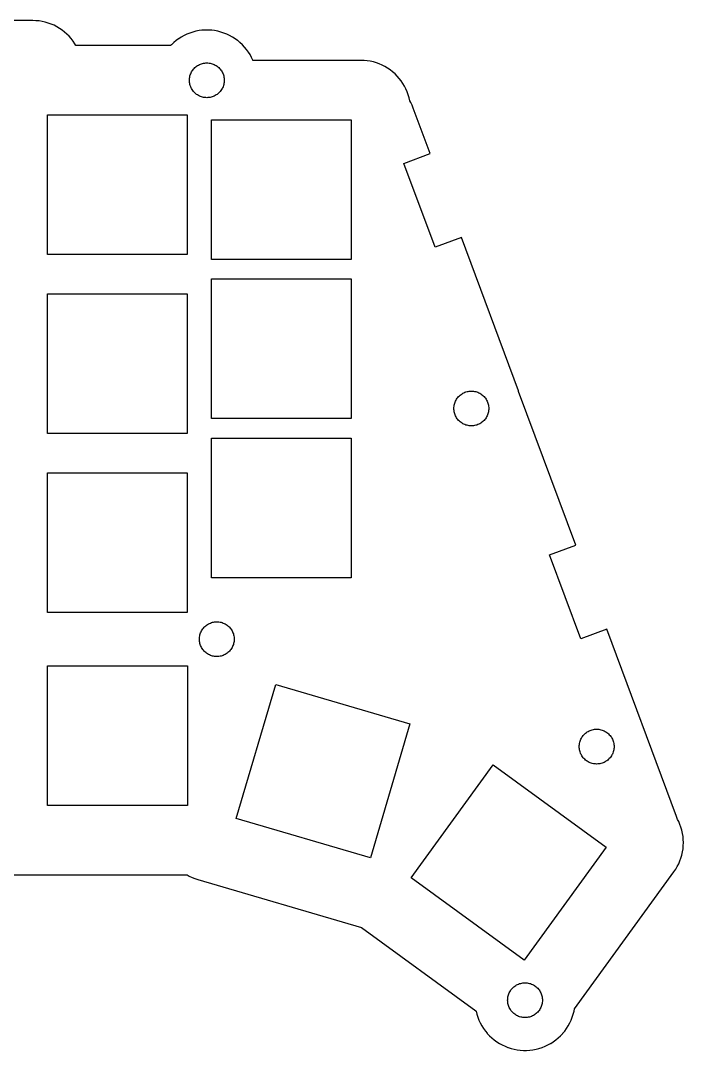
# Model space of a CAD drawing. Header units: metres. Extents: x -13 to 293, y -90 to 14.
# Drawn here: x 66.8 to 133.4, y -89.5 to 14 of the extents above; entities that cross this region are included whole.
import ezdxf

# ---------------------------------------------------------------- set-up
doc = ezdxf.new("R2010")
doc.units = ezdxf.units.M

msp = doc.modelspace()

# ---------------------------------------------------------------- linework, layer by layer
for p, q in [((68, 14), (48, 14)), ((68.3139, 13.9901), (68, 14)), ((68.6267, 13.9606), (68.3139, 13.9901)), ((68.9369, 13.9114), (68.6267, 13.9606)), ((69.2435, 13.8429), (68.9369, 13.9114)), ((69.5451, 13.7553), (69.2435, 13.8429)), ((69.8406, 13.6489), (69.5451, 13.7553)), ((70.1289, 13.5241), (69.8406, 13.6489)), ((70.4088, 13.3815), (70.1289, 13.5241)), ((70.6791, 13.2216), (70.4088, 13.3815)), ((70.9389, 13.0451), (70.6791, 13.2216)), ((71.1871, 12.8526), (70.9389, 13.0451)), ((71.4227, 12.6448), (71.1871, 12.8526)), ((71.6448, 12.4227), (71.4227, 12.6448)), ((83.2107, 12.5012), (82.9249, 12.3441)), ((83.2135, 12.5027), (83.2107, 12.5012)), ((83.4886, 12.6321), (83.2135, 12.5027)), ((83.4915, 12.6334), (83.4886, 12.6321)), ((83.7845, 12.7497), (83.4915, 12.6334)), ((83.7875, 12.7507), (83.7845, 12.7497)), ((84.1013, 12.8524), (83.7875, 12.7507)), ((84.1043, 12.8533), (84.1013, 12.8524)), ((84.39, 12.9265), (84.1043, 12.8533)), ((84.3931, 12.9272), (84.39, 12.9265)), ((84.7158, 12.9887), (84.3931, 12.9272)), ((84.7189, 12.9892), (84.7158, 12.9887)), ((85.0082, 13.026), (84.7189, 12.9892)), ((85.0114, 13.0263), (85.0082, 13.026)), ((85.3513, 13.0478), (85.0114, 13.0263)), ((85.3544, 13.0479), (85.3513, 13.0478)), ((85.6463, 13.0479), (85.3544, 13.0479)), ((85.6494, 13.0478), (85.6463, 13.0479)), ((85.9886, 13.0263), (85.6494, 13.0478)), ((85.9918, 13.026), (85.9886, 13.0263)), ((86.2811, 12.9892), (85.9918, 13.026)), ((86.2842, 12.9887), (86.2811, 12.9892)), ((86.6069, 12.9272), (86.2842, 12.9887)), ((86.61, 12.9265), (86.6069, 12.9272)), ((86.8956, 12.8533), (86.61, 12.9265)), ((86.8987, 12.8524), (86.8956, 12.8533)), ((87.2125, 12.7507), (86.8987, 12.8524)), ((87.2154, 12.7497), (87.2125, 12.7507)), ((87.5085, 12.6334), (87.2154, 12.7497)), ((87.5114, 12.6321), (87.5085, 12.6334)), ((87.7865, 12.5027), (87.5114, 12.6321)), ((87.7893, 12.5012), (87.7865, 12.5027)), ((88.0751, 12.3441), (87.7893, 12.5012)), ((71.8526, 12.1871), (71.6448, 12.4227)), ((72.0451, 11.9389), (71.8526, 12.1871)), ((72.2216, 11.6791), (72.0451, 11.9389)), ((72.3276, 11.5), (72.2216, 11.6791)), ((81.8627, 11.5), (72.3276, 11.5)), ((81.928, 11.5698), (81.8627, 11.5)), ((81.9302, 11.572), (81.928, 11.5698)), ((82.1681, 11.7948), (81.9302, 11.572)), ((82.1705, 11.7969), (82.1681, 11.7948)), ((82.3984, 11.9853), (82.1705, 11.7969)), ((82.4009, 11.9872), (82.3984, 11.9853)), ((82.6637, 12.1782), (82.4009, 11.9872)), ((82.6663, 12.18), (82.6637, 12.1782)), ((82.9222, 12.3425), (82.6663, 12.18)), ((82.9249, 12.3441), (82.9222, 12.3425)), ((88.0778, 12.3425), (88.0751, 12.3441)), ((88.3337, 12.18), (88.0778, 12.3425)), ((88.3363, 12.1782), (88.3337, 12.18)), ((88.5991, 11.9872), (88.3363, 12.1782)), ((88.6016, 11.9853), (88.5991, 11.9872)), ((88.8295, 11.7969), (88.6016, 11.9853)), ((88.8319, 11.7948), (88.8295, 11.7969)), ((89.0698, 11.572), (88.8319, 11.7948)), ((89.072, 11.5698), (89.0698, 11.572)), ((89.2948, 11.3319), (89.072, 11.5698)), ((89.2969, 11.3295), (89.2948, 11.3319)), ((89.4853, 11.1016), (89.2969, 11.3295)), ((89.4872, 11.0991), (89.4853, 11.1016)), ((89.6782, 10.8363), (89.4872, 11.0991)), ((89.68, 10.8337), (89.6782, 10.8363)), ((89.8425, 10.5778), (89.68, 10.8337)), ((89.8441, 10.5751), (89.8425, 10.5778)), ((90.0012, 10.2893), (89.8441, 10.5751)), ((84.302, 9.27568), (84.3845, 9.34839)), ((84.3845, 9.34839), (84.4714, 9.41577)), ((84.4714, 9.41577), (84.5623, 9.47757)), ((84.5623, 9.47757), (84.6569, 9.53352)), ((84.6569, 9.53352), (84.7549, 9.58344)), ((84.7549, 9.58344), (84.8558, 9.62711)), ((84.8558, 9.62711), (84.9592, 9.66434)), ((84.9592, 9.66434), (85.0648, 9.69501)), ((85.0648, 9.69501), (85.1721, 9.71899)), ((85.1721, 9.71899), (85.2807, 9.73619)), ((85.2807, 9.73619), (85.3901, 9.74654)), ((85.3901, 9.74654), (85.5, 9.75)), ((85.5, 9.75), (85.6099, 9.74654)), ((85.6099, 9.74654), (85.7193, 9.73619)), ((85.7193, 9.73619), (85.8279, 9.71899)), ((85.8279, 9.71899), (85.9352, 9.69501)), ((85.9352, 9.69501), (86.0408, 9.66434)), ((86.0408, 9.66434), (86.1442, 9.62711)), ((86.1442, 9.62711), (86.2451, 9.58344)), ((86.2451, 9.58344), (86.3431, 9.53352)), ((86.3431, 9.53352), (86.4377, 9.47757)), ((86.4377, 9.47757), (86.5286, 9.41577)), ((86.5286, 9.41577), (86.6155, 9.34839)), ((86.6155, 9.34839), (86.698, 9.27568)), ((90.0027, 10.2865), (90.0012, 10.2893)), ((90.1321, 10.0114), (90.0027, 10.2865)), ((90.1334, 10.0085), (90.1321, 10.0114)), ((90.1367, 10), (90.1334, 10.0085)), ((101, 10), (90.1367, 10)), ((101.314, 9.99013), (101, 10)), ((101.627, 9.96057), (101.314, 9.99013)), ((101.937, 9.91144), (101.627, 9.96057)), ((102.243, 9.84291), (101.937, 9.91144)), ((102.545, 9.75528), (102.243, 9.84291)), ((102.841, 9.64888), (102.545, 9.75528)), ((103.129, 9.52414), (102.841, 9.64888)), ((103.409, 9.38153), (103.129, 9.52414)), ((103.679, 9.22163), (103.409, 9.38153)), ((83.7638, 8.21933), (83.781, 8.32791)), ((83.781, 8.32791), (83.805, 8.4352)), ((83.805, 8.4352), (83.8356, 8.54077)), ((83.8356, 8.54077), (83.8729, 8.64421)), ((83.8729, 8.64421), (83.9165, 8.7451)), ((83.9165, 8.7451), (83.9665, 8.84306)), ((83.9665, 8.84306), (84.0224, 8.93768)), ((84.0224, 8.93768), (84.0842, 9.02861)), ((84.0842, 9.02861), (84.1516, 9.11548)), ((84.1516, 9.11548), (84.2243, 9.19795)), ((84.2243, 9.19795), (84.302, 9.27568)), ((86.698, 9.27568), (86.7757, 9.19795)), ((86.7757, 9.19795), (86.8484, 9.11548)), ((86.8484, 9.11548), (86.9158, 9.02861)), ((86.9158, 9.02861), (86.9776, 8.93768)), ((86.9776, 8.93768), (87.0335, 8.84306)), ((87.0335, 8.84306), (87.0834, 8.7451)), ((87.0834, 8.7451), (87.1271, 8.64421)), ((87.1271, 8.64421), (87.1643, 8.54077)), ((87.1643, 8.54077), (87.195, 8.4352)), ((87.195, 8.4352), (87.219, 8.32791)), ((87.219, 8.32791), (87.2362, 8.21933)), ((103.939, 9.04509), (103.679, 9.22163)), ((104.187, 8.85257), (103.939, 9.04509)), ((104.423, 8.64484), (104.187, 8.85257)), ((104.645, 8.42273), (104.423, 8.64484)), ((104.853, 8.18712), (104.645, 8.42273)), ((83.75, 8), (83.7534, 8.10988)), ((83.7534, 7.89011), (83.75, 8)), ((83.7534, 8.10988), (83.7638, 8.21933)), ((83.7638, 7.78065), (83.7534, 7.89011)), ((83.781, 7.67207), (83.7638, 7.78065)), ((83.805, 7.56479), (83.781, 7.67207)), ((83.8356, 7.45921), (83.805, 7.56479)), ((83.8729, 7.35577), (83.8356, 7.45921)), ((83.9165, 7.25488), (83.8729, 7.35577)), ((83.9665, 7.15692), (83.9165, 7.25488)), ((87.0834, 7.25488), (87.0335, 7.15692)), ((87.1271, 7.35577), (87.0834, 7.25488)), ((87.1643, 7.45921), (87.1271, 7.35577)), ((87.195, 7.56479), (87.1643, 7.45921)), ((87.219, 7.67207), (87.195, 7.56479)), ((87.2362, 7.78065), (87.219, 7.67207)), ((87.2362, 8.21933), (87.2465, 8.10988)), ((87.2465, 7.89011), (87.2362, 7.78065)), ((87.2465, 8.10988), (87.25, 8)), ((87.25, 8), (87.2465, 7.89011)), ((105.045, 7.93892), (104.853, 8.18712)), ((105.222, 7.67914), (105.045, 7.93892)), ((105.382, 7.40877), (105.222, 7.67914)), ((105.524, 7.12889), (105.382, 7.40877)), ((84.0224, 7.0623), (83.9665, 7.15692)), ((84.0842, 6.97137), (84.0224, 7.0623)), ((84.1516, 6.88451), (84.0842, 6.97137)), ((84.2243, 6.80203), (84.1516, 6.88451)), ((84.302, 6.7243), (84.2243, 6.80203)), ((84.3845, 6.6516), (84.302, 6.7243)), ((84.4714, 6.58421), (84.3845, 6.6516)), ((84.5623, 6.52242), (84.4714, 6.58421)), ((84.6569, 6.46646), (84.5623, 6.52242)), ((84.7549, 6.41655), (84.6569, 6.46646)), ((84.8558, 6.37288), (84.7549, 6.41655)), ((84.9592, 6.33565), (84.8558, 6.37288)), ((85.0648, 6.30498), (84.9592, 6.33565)), ((85.1721, 6.28099), (85.0648, 6.30498)), ((85.2807, 6.26379), (85.1721, 6.28099)), ((85.3901, 6.25345), (85.2807, 6.26379)), ((85.5, 6.25), (85.3901, 6.25345)), ((85.6099, 6.25345), (85.5, 6.25)), ((85.7193, 6.26379), (85.6099, 6.25345)), ((85.8279, 6.28099), (85.7193, 6.26379)), ((85.9352, 6.30498), (85.8279, 6.28099)), ((86.0408, 6.33565), (85.9352, 6.30498)), ((86.1442, 6.37288), (86.0408, 6.33565)), ((86.2451, 6.41655), (86.1442, 6.37288)), ((86.3431, 6.46646), (86.2451, 6.41655)), ((86.4377, 6.52242), (86.3431, 6.46646)), ((86.5286, 6.58421), (86.4377, 6.52242)), ((86.6155, 6.6516), (86.5286, 6.58421)), ((86.698, 6.7243), (86.6155, 6.6516)), ((86.7757, 6.80203), (86.698, 6.7243)), ((86.8484, 6.88451), (86.7757, 6.80203)), ((86.9158, 6.97137), (86.8484, 6.88451)), ((86.9776, 7.0623), (86.9158, 6.97137)), ((87.0335, 7.15692), (86.9776, 7.0623)), ((105.649, 6.84062), (105.524, 7.12889)), ((105.755, 6.54509), (105.649, 6.84062)), ((105.843, 6.24345), (105.755, 6.54509)), ((105.911, 5.9369), (105.843, 6.24345)), ((105.912, 5.93213), (105.911, 5.9369)), ((105.999, 5.77849), (105.912, 5.93213)), ((106.135, 5.49568), (105.999, 5.77849)), ((106.254, 5.20486), (106.135, 5.49568)), ((107.958, 0.62253), (106.254, 5.20486)), ((69.475, -9.52499), (69.475, 4.52499)), ((69.475, 4.52499), (83.525, 4.52499)), ((83.525, 4.52499), (83.525, -9.52499)), ((85.975, -10.025), (85.975, 4.02499)), ((85.975, 4.02499), (100.025, 4.02499)), ((100.025, 4.02499), (100.025, -10.025)), ((105.326, -0.35657), (107.958, 0.62253)), ((108.463, -8.79211), (105.326, -0.35657)), ((111.095, -7.81302), (108.463, -8.79211)), ((116.83, -23.2326), (111.095, -7.81302)), ((83.525, -9.52499), (69.475, -9.52499)), ((100.025, -10.025), (85.975, -10.025)), ((85.975, -26.025), (85.975, -11.975)), ((85.975, -11.975), (100.025, -11.975)), ((100.025, -11.975), (100.025, -26.025)), ((69.475, -27.525), (69.475, -13.475)), ((69.475, -13.475), (83.525, -13.475)), ((83.525, -13.475), (83.525, -27.525)), ((110.752, -23.8845), (110.824, -23.802)), ((110.824, -23.802), (110.902, -23.7243)), ((110.902, -23.7243), (110.984, -23.6516)), ((110.984, -23.6516), (111.071, -23.5842)), ((111.071, -23.5842), (111.162, -23.5224)), ((111.162, -23.5224), (111.257, -23.4665)), ((111.257, -23.4665), (111.355, -23.4165)), ((111.355, -23.4165), (111.456, -23.3729)), ((111.456, -23.3729), (111.559, -23.3356)), ((111.559, -23.3356), (111.665, -23.305)), ((111.665, -23.305), (111.772, -23.281)), ((111.772, -23.281), (111.881, -23.2638)), ((111.881, -23.2638), (111.99, -23.2534)), ((111.99, -23.2534), (112.1, -23.25)), ((112.1, -23.25), (112.21, -23.2534)), ((112.21, -23.2534), (112.319, -23.2638)), ((112.319, -23.2638), (112.428, -23.281)), ((112.428, -23.281), (112.535, -23.305)), ((112.535, -23.305), (112.641, -23.3356)), ((112.641, -23.3356), (112.744, -23.3729)), ((112.744, -23.3729), (112.845, -23.4165)), ((112.845, -23.4165), (112.943, -23.4665)), ((112.943, -23.4665), (113.038, -23.5224)), ((113.038, -23.5224), (113.129, -23.5842)), ((113.129, -23.5842), (113.215, -23.6516)), ((113.215, -23.6516), (113.298, -23.7243)), ((113.298, -23.7243), (113.376, -23.802)), ((113.376, -23.802), (113.448, -23.8845)), ((116.829, -23.2329), (116.83, -23.2326)), ((116.835, -23.2474), (116.829, -23.2329)), ((116.843, -23.2682), (116.835, -23.2472)), ((116.835, -23.2472), (116.835, -23.2474)), ((116.85, -23.2845), (116.843, -23.2682)), ((116.851, -23.2875), (116.85, -23.2845)), ((116.853, -23.2953), (116.851, -23.2875)), ((122.598, -38.7433), (116.853, -23.2953)), ((110.353, -24.8901), (110.364, -24.7807)), ((110.364, -24.7807), (110.381, -24.6721)), ((110.381, -24.6721), (110.405, -24.5648)), ((110.405, -24.5648), (110.436, -24.4592)), ((110.436, -24.4592), (110.473, -24.3558)), ((110.473, -24.3558), (110.517, -24.2549)), ((110.517, -24.2549), (110.566, -24.1569)), ((110.566, -24.1569), (110.622, -24.0623)), ((110.622, -24.0623), (110.684, -23.9714)), ((110.684, -23.9714), (110.752, -23.8845)), ((113.448, -23.8845), (113.516, -23.9714)), ((113.516, -23.9714), (113.578, -24.0623)), ((113.578, -24.0623), (113.634, -24.1569)), ((113.634, -24.1569), (113.683, -24.2549)), ((113.683, -24.2549), (113.727, -24.3558)), ((113.727, -24.3558), (113.764, -24.4592)), ((113.764, -24.4592), (113.795, -24.5648)), ((113.795, -24.5648), (113.819, -24.6721)), ((113.819, -24.6721), (113.836, -24.7807)), ((113.836, -24.7807), (113.847, -24.8901)), ((110.35, -25), (110.353, -24.8901)), ((110.353, -25.1099), (110.35, -25)), ((110.364, -25.2193), (110.353, -25.1099)), ((110.381, -25.3279), (110.364, -25.2193)), ((110.405, -25.4352), (110.381, -25.3279)), ((110.436, -25.5408), (110.405, -25.4352)), ((110.473, -25.6442), (110.436, -25.5408)), ((110.517, -25.7451), (110.473, -25.6442)), ((110.566, -25.8431), (110.517, -25.7451)), ((110.622, -25.9377), (110.566, -25.8431)), ((113.634, -25.8431), (113.578, -25.9377)), ((113.683, -25.7451), (113.634, -25.8431)), ((113.727, -25.6442), (113.683, -25.7451)), ((113.764, -25.5408), (113.727, -25.6442)), ((113.795, -25.4352), (113.764, -25.5408)), ((113.819, -25.3279), (113.795, -25.4352)), ((113.836, -25.2193), (113.819, -25.3279)), ((113.847, -25.1099), (113.836, -25.2193)), ((113.847, -24.8901), (113.85, -25)), ((113.85, -25), (113.847, -25.1099)), ((100.025, -26.025), (85.975, -26.025)), ((110.684, -26.0286), (110.622, -25.9377)), ((110.752, -26.1155), (110.684, -26.0286)), ((110.824, -26.198), (110.752, -26.1155)), ((110.902, -26.2757), (110.824, -26.198)), ((110.984, -26.3484), (110.902, -26.2757)), ((111.071, -26.4158), (110.984, -26.3484)), ((111.162, -26.4776), (111.071, -26.4158)), ((111.257, -26.5335), (111.162, -26.4776)), ((111.355, -26.5834), (111.257, -26.5335)), ((111.456, -26.6271), (111.355, -26.5834)), ((111.559, -26.6643), (111.456, -26.6271)), ((111.665, -26.695), (111.559, -26.6643)), ((111.772, -26.719), (111.665, -26.695)), ((111.881, -26.7362), (111.772, -26.719)), ((111.99, -26.7465), (111.881, -26.7362)), ((112.1, -26.75), (111.99, -26.7465)), ((112.21, -26.7465), (112.1, -26.75)), ((112.319, -26.7362), (112.21, -26.7465)), ((112.428, -26.719), (112.319, -26.7362)), ((112.535, -26.695), (112.428, -26.719)), ((112.641, -26.6643), (112.535, -26.695)), ((112.744, -26.6271), (112.641, -26.6643)), ((112.845, -26.5834), (112.744, -26.6271)), ((112.943, -26.5335), (112.845, -26.5834)), ((113.038, -26.4776), (112.943, -26.5335)), ((113.129, -26.4158), (113.038, -26.4776)), ((113.215, -26.3484), (113.129, -26.4158)), ((113.298, -26.2757), (113.215, -26.3484)), ((113.376, -26.198), (113.298, -26.2757)), ((113.448, -26.1155), (113.376, -26.198)), ((113.516, -26.0286), (113.448, -26.1155)), ((113.578, -25.9377), (113.516, -26.0286)), ((83.525, -27.525), (69.475, -27.525)), ((85.975, -42.025), (85.975, -27.975)), ((85.975, -27.975), (100.025, -27.975)), ((100.025, -27.975), (100.025, -42.025)), ((69.475, -45.525), (69.475, -31.475)), ((69.475, -31.475), (83.525, -31.475)), ((83.525, -31.475), (83.525, -45.525)), ((119.966, -39.7224), (122.598, -38.7433)), ((123.103, -48.158), (119.966, -39.7224)), ((100.025, -42.025), (85.975, -42.025)), ((83.525, -45.525), (69.475, -45.525)), ((85.7549, -46.6165), (85.8558, -46.5729)), ((85.8558, -46.5729), (85.9592, -46.5356)), ((85.9592, -46.5356), (86.0648, -46.505)), ((86.0648, -46.505), (86.1721, -46.481)), ((86.1721, -46.481), (86.2807, -46.4638)), ((86.2807, -46.4638), (86.3901, -46.4534)), ((86.3901, -46.4534), (86.5, -46.45)), ((86.5, -46.45), (86.6099, -46.4534)), ((86.6099, -46.4534), (86.7193, -46.4638)), ((86.7193, -46.4638), (86.8279, -46.481)), ((86.8279, -46.481), (86.9352, -46.505)), ((86.9352, -46.505), (87.0408, -46.5356)), ((87.0408, -46.5356), (87.1442, -46.5729)), ((87.1442, -46.5729), (87.2451, -46.6165)), ((84.8356, -47.6592), (84.8729, -47.5558)), ((84.8729, -47.5558), (84.9165, -47.4549)), ((84.9165, -47.4549), (84.9665, -47.3569)), ((84.9665, -47.3569), (85.0224, -47.2623)), ((85.0224, -47.2623), (85.0842, -47.1714)), ((85.0842, -47.1714), (85.1516, -47.0845)), ((85.1516, -47.0845), (85.2243, -47.002)), ((85.2243, -47.002), (85.302, -46.9243)), ((85.302, -46.9243), (85.3845, -46.8516)), ((85.3845, -46.8516), (85.4714, -46.7842)), ((85.4714, -46.7842), (85.5623, -46.7224)), ((85.5623, -46.7224), (85.6569, -46.6665)), ((85.6569, -46.6665), (85.7549, -46.6165)), ((87.2451, -46.6165), (87.3431, -46.6665)), ((87.3431, -46.6665), (87.4377, -46.7224)), ((87.4377, -46.7224), (87.5286, -46.7842)), ((87.5286, -46.7842), (87.6155, -46.8516)), ((87.6155, -46.8516), (87.698, -46.9243)), ((87.698, -46.9243), (87.7757, -47.002)), ((87.7757, -47.002), (87.8484, -47.0845)), ((87.8484, -47.0845), (87.9158, -47.1714)), ((87.9158, -47.1714), (87.9776, -47.2623)), ((87.9776, -47.2623), (88.0335, -47.3569)), ((88.0335, -47.3569), (88.0834, -47.4549)), ((88.0834, -47.4549), (88.1271, -47.5558)), ((88.1271, -47.5558), (88.1643, -47.6592)), ((125.736, -47.1789), (123.103, -48.158)), ((132.746, -66.0285), (125.736, -47.1789)), ((84.75, -48.2), (84.7534, -48.0901)), ((84.7534, -48.3099), (84.75, -48.2)), ((84.7534, -48.0901), (84.7638, -47.9807)), ((84.7638, -48.4193), (84.7534, -48.3099)), ((84.7638, -47.9807), (84.781, -47.8721)), ((84.781, -48.5279), (84.7638, -48.4193)), ((84.781, -47.8721), (84.805, -47.7648)), ((84.805, -48.6352), (84.781, -48.5279)), ((84.805, -47.7648), (84.8356, -47.6592)), ((84.8356, -48.7408), (84.805, -48.6352)), ((88.1643, -47.6592), (88.195, -47.7648)), ((88.195, -48.6352), (88.1643, -48.7408)), ((88.195, -47.7648), (88.219, -47.8721)), ((88.219, -48.5279), (88.195, -48.6352)), ((88.219, -47.8721), (88.2362, -47.9807)), ((88.2362, -48.4193), (88.219, -48.5279)), ((88.2362, -47.9807), (88.2465, -48.0901)), ((88.2465, -48.3099), (88.2362, -48.4193)), ((88.2465, -48.0901), (88.25, -48.2)), ((88.25, -48.2), (88.2465, -48.3099)), ((84.8729, -48.8442), (84.8356, -48.7408)), ((84.9165, -48.9451), (84.8729, -48.8442)), ((84.9665, -49.0431), (84.9165, -48.9451)), ((85.0224, -49.1377), (84.9665, -49.0431)), ((85.0842, -49.2286), (85.0224, -49.1377)), ((85.1516, -49.3155), (85.0842, -49.2286)), ((85.2243, -49.3979), (85.1516, -49.3155)), ((85.302, -49.4757), (85.2243, -49.3979)), ((85.3845, -49.5484), (85.302, -49.4757)), ((85.4714, -49.6158), (85.3845, -49.5484)), ((85.5623, -49.6776), (85.4714, -49.6158)), ((85.6569, -49.7335), (85.5623, -49.6776)), ((87.4377, -49.6776), (87.3431, -49.7335)), ((87.5286, -49.6158), (87.4377, -49.6776)), ((87.6155, -49.5484), (87.5286, -49.6158)), ((87.698, -49.4757), (87.6155, -49.5484)), ((87.7757, -49.3979), (87.698, -49.4757)), ((87.8484, -49.3155), (87.7757, -49.3979)), ((87.9158, -49.2286), (87.8484, -49.3155)), ((87.9776, -49.1377), (87.9158, -49.2286)), ((88.0335, -49.0431), (87.9776, -49.1377)), ((88.0834, -48.9451), (88.0335, -49.0431)), ((88.1271, -48.8442), (88.0834, -48.9451)), ((88.1643, -48.7408), (88.1271, -48.8442)), ((85.7549, -49.7834), (85.6569, -49.7335)), ((85.8558, -49.8271), (85.7549, -49.7834)), ((85.9592, -49.8643), (85.8558, -49.8271)), ((86.0648, -49.895), (85.9592, -49.8643)), ((86.1721, -49.919), (86.0648, -49.895)), ((86.2807, -49.9362), (86.1721, -49.919)), ((86.3901, -49.9465), (86.2807, -49.9362)), ((86.5, -49.95), (86.3901, -49.9465)), ((86.6099, -49.9465), (86.5, -49.95)), ((86.7193, -49.9362), (86.6099, -49.9465)), ((86.8279, -49.919), (86.7193, -49.9362)), ((86.9352, -49.895), (86.8279, -49.919)), ((87.0408, -49.8643), (86.9352, -49.895)), ((87.1442, -49.8271), (87.0408, -49.8643)), ((87.2451, -49.7834), (87.1442, -49.8271)), ((87.3431, -49.7335), (87.2451, -49.7834)), ((69.4878, -64.9247), (69.4878, -50.8748)), ((69.4878, -50.8748), (83.5378, -50.8748)), ((83.5378, -50.8748), (83.5378, -64.9247)), ((88.464, -66.2319), (92.4218, -52.7508)), ((92.4218, -52.7508), (105.903, -56.7086)), ((105.903, -56.7086), (101.945, -70.1897)), ((123.222, -58.0623), (123.284, -57.9714)), ((123.284, -57.9714), (123.352, -57.8845)), ((123.352, -57.8845), (123.424, -57.802)), ((123.424, -57.802), (123.502, -57.7243)), ((123.502, -57.7243), (123.585, -57.6516)), ((123.585, -57.6516), (123.671, -57.5842)), ((123.671, -57.5842), (123.762, -57.5224)), ((123.762, -57.5224), (123.857, -57.4665)), ((123.857, -57.4665), (123.955, -57.4165)), ((123.955, -57.4165), (124.056, -57.3729)), ((124.056, -57.3729), (124.159, -57.3356)), ((124.159, -57.3356), (124.265, -57.305)), ((124.265, -57.305), (124.372, -57.281)), ((124.372, -57.281), (124.481, -57.2638)), ((124.481, -57.2638), (124.59, -57.2534)), ((124.59, -57.2534), (124.7, -57.25)), ((124.7, -57.25), (124.81, -57.2534)), ((124.81, -57.2534), (124.919, -57.2638)), ((124.919, -57.2638), (125.028, -57.281)), ((125.028, -57.281), (125.135, -57.305)), ((125.135, -57.305), (125.241, -57.3356)), ((125.241, -57.3356), (125.344, -57.3729)), ((125.344, -57.3729), (125.445, -57.4165)), ((125.445, -57.4165), (125.543, -57.4665)), ((125.543, -57.4665), (125.638, -57.5224)), ((125.638, -57.5224), (125.729, -57.5842)), ((125.729, -57.5842), (125.815, -57.6516)), ((125.815, -57.6516), (125.898, -57.7243)), ((125.898, -57.7243), (125.976, -57.802)), ((125.976, -57.802), (126.048, -57.8845)), ((126.048, -57.8845), (126.116, -57.9714)), ((126.116, -57.9714), (126.178, -58.0623)), ((122.95, -59), (122.953, -58.8901)), ((122.953, -59.1099), (122.95, -59)), ((122.953, -58.8901), (122.964, -58.7807)), ((122.964, -58.7807), (122.981, -58.6721)), ((122.981, -58.6721), (123.005, -58.5648)), ((123.005, -58.5648), (123.036, -58.4592)), ((123.036, -58.4592), (123.073, -58.3558)), ((123.073, -58.3558), (123.117, -58.2549)), ((123.117, -58.2549), (123.166, -58.1569)), ((123.166, -58.1569), (123.222, -58.0623)), ((126.178, -58.0623), (126.234, -58.1569)), ((126.234, -58.1569), (126.283, -58.2549)), ((126.283, -58.2549), (126.327, -58.3558)), ((126.327, -58.3558), (126.364, -58.4592)), ((126.364, -58.4592), (126.395, -58.5648)), ((126.395, -58.5648), (126.419, -58.6721)), ((126.419, -58.6721), (126.436, -58.7807)), ((126.436, -58.7807), (126.447, -58.8901)), ((126.447, -58.8901), (126.45, -59)), ((126.45, -59), (126.447, -59.1099)), ((122.964, -59.2193), (122.953, -59.1099)), ((122.981, -59.3279), (122.964, -59.2193)), ((123.005, -59.4352), (122.981, -59.3279)), ((123.036, -59.5408), (123.005, -59.4352)), ((123.073, -59.6442), (123.036, -59.5408)), ((123.117, -59.7451), (123.073, -59.6442)), ((123.166, -59.8431), (123.117, -59.7451)), ((123.222, -59.9377), (123.166, -59.8431)), ((123.284, -60.0286), (123.222, -59.9377)), ((123.352, -60.1155), (123.284, -60.0286)), ((126.116, -60.0286), (126.048, -60.1155)), ((126.178, -59.9377), (126.116, -60.0286)), ((126.234, -59.8431), (126.178, -59.9377)), ((126.283, -59.7451), (126.234, -59.8431)), ((126.327, -59.6442), (126.283, -59.7451)), ((126.364, -59.5408), (126.327, -59.6442)), ((126.395, -59.4352), (126.364, -59.5408)), ((126.419, -59.3279), (126.395, -59.4352)), ((126.436, -59.2193), (126.419, -59.3279)), ((126.447, -59.1099), (126.436, -59.2193)), ((106.042, -72.2041), (114.301, -60.8374)), ((114.301, -60.8374), (125.667, -69.0958)), ((123.424, -60.198), (123.352, -60.1155)), ((123.502, -60.2757), (123.424, -60.198)), ((123.585, -60.3484), (123.502, -60.2757)), ((123.671, -60.4158), (123.585, -60.3484)), ((123.762, -60.4776), (123.671, -60.4158)), ((123.857, -60.5335), (123.762, -60.4776)), ((123.955, -60.5834), (123.857, -60.5335)), ((124.056, -60.6271), (123.955, -60.5834)), ((124.159, -60.6643), (124.056, -60.6271)), ((124.265, -60.695), (124.159, -60.6643)), ((124.372, -60.719), (124.265, -60.695)), ((124.481, -60.7362), (124.372, -60.719)), ((124.59, -60.7465), (124.481, -60.7362)), ((124.7, -60.75), (124.59, -60.7465)), ((124.81, -60.7465), (124.7, -60.75)), ((124.919, -60.7362), (124.81, -60.7465)), ((125.028, -60.719), (124.919, -60.7362)), ((125.135, -60.695), (125.028, -60.719)), ((125.241, -60.6643), (125.135, -60.695)), ((125.344, -60.6271), (125.241, -60.6643)), ((125.445, -60.5834), (125.344, -60.6271)), ((125.543, -60.5335), (125.445, -60.5834)), ((125.638, -60.4776), (125.543, -60.5335)), ((125.729, -60.4158), (125.638, -60.4776)), ((125.815, -60.3484), (125.729, -60.4158)), ((125.898, -60.2757), (125.815, -60.3484)), ((125.976, -60.198), (125.898, -60.2757)), ((126.048, -60.1155), (125.976, -60.198)), ((83.5378, -64.9247), (69.4878, -64.9247)), ((101.945, -70.1897), (88.464, -66.2319)), ((132.845, -66.3226), (132.746, -66.0285)), ((132.95, -66.53), (132.845, -66.3226)), ((133.075, -66.8183), (132.95, -66.53)), ((133.181, -67.1138), (133.075, -66.8183)), ((133.269, -67.4154), (133.181, -67.1138)), ((133.338, -67.722), (133.269, -67.4154)), ((133.387, -68.0322), (133.338, -67.722)), ((133.416, -68.3449), (133.387, -68.0322)), ((125.667, -69.0958), (117.409, -80.4625)), ((133.338, -69.5958), (133.387, -69.2855)), ((133.387, -69.2855), (133.416, -68.9728)), ((133.426, -68.6589), (133.416, -68.3449)), ((133.416, -68.9728), (133.426, -68.6589)), ((133.075, -70.4995), (133.181, -70.204)), ((133.181, -70.204), (133.269, -69.9023)), ((133.269, -69.9023), (133.338, -69.5958)), ((132.471, -71.5978), (132.648, -71.338)), ((132.648, -71.338), (132.808, -71.0676)), ((132.808, -71.0676), (132.95, -70.7878)), ((132.95, -70.7878), (133.075, -70.4995)), ((49.5128, -71.8997), (83.5144, -71.8997)), ((83.5144, -71.8997), (83.7301, -72.0191)), ((83.7301, -72.0191), (84.0139, -72.1537)), ((84.0139, -72.1537), (84.3057, -72.2701)), ((84.3057, -72.2701), (84.6041, -72.368)), ((84.6041, -72.368), (101.045, -77.1948)), ((117.409, -80.4625), (106.042, -72.2041)), ((122.475, -85.3565), (132.471, -71.5978)), ((101.045, -77.1948), (112.565, -85.5645)), ((116.856, -82.8729), (116.959, -82.8356)), ((116.959, -82.8356), (117.065, -82.805)), ((117.065, -82.805), (117.172, -82.781)), ((117.172, -82.781), (117.281, -82.7638)), ((117.281, -82.7638), (117.39, -82.7534)), ((117.39, -82.7534), (117.5, -82.75)), ((117.5, -82.75), (117.61, -82.7534)), ((117.61, -82.7534), (117.719, -82.7638)), ((117.719, -82.7638), (117.828, -82.781)), ((117.828, -82.781), (117.935, -82.805)), ((117.935, -82.805), (118.041, -82.8356)), ((118.041, -82.8356), (118.144, -82.8729)), ((115.836, -83.9592), (115.873, -83.8558)), ((115.873, -83.8558), (115.917, -83.7549)), ((115.917, -83.7549), (115.966, -83.6569)), ((115.966, -83.6569), (116.022, -83.5623)), ((116.022, -83.5623), (116.084, -83.4714)), ((116.084, -83.4714), (116.152, -83.3845)), ((116.152, -83.3845), (116.224, -83.302)), ((116.224, -83.302), (116.302, -83.2243)), ((116.302, -83.2243), (116.385, -83.1516)), ((116.385, -83.1516), (116.471, -83.0842)), ((116.471, -83.0842), (116.562, -83.0224)), ((116.562, -83.0224), (116.657, -82.9665)), ((116.657, -82.9665), (116.755, -82.9165)), ((116.755, -82.9165), (116.856, -82.8729)), ((118.144, -82.8729), (118.245, -82.9165)), ((118.245, -82.9165), (118.343, -82.9665)), ((118.343, -82.9665), (118.438, -83.0224)), ((118.438, -83.0224), (118.529, -83.0842)), ((118.529, -83.0842), (118.615, -83.1516)), ((118.615, -83.1516), (118.698, -83.2243)), ((118.698, -83.2243), (118.776, -83.302)), ((118.776, -83.302), (118.848, -83.3845)), ((118.848, -83.3845), (118.916, -83.4714)), ((118.916, -83.4714), (118.978, -83.5623)), ((118.978, -83.5623), (119.034, -83.6569)), ((119.034, -83.6569), (119.083, -83.7549)), ((119.083, -83.7549), (119.127, -83.8558)), ((119.127, -83.8558), (119.164, -83.9592)), ((115.75, -84.5), (115.753, -84.3901)), ((115.753, -84.6099), (115.75, -84.5)), ((115.753, -84.3901), (115.764, -84.2807)), ((115.764, -84.7193), (115.753, -84.6099)), ((115.764, -84.2807), (115.781, -84.1721)), ((115.781, -84.8279), (115.764, -84.7193)), ((115.781, -84.1721), (115.805, -84.0648)), ((115.805, -84.9352), (115.781, -84.8279)), ((115.805, -84.0648), (115.836, -83.9592)), ((119.164, -83.9592), (119.195, -84.0648)), ((119.195, -84.0648), (119.219, -84.1721)), ((119.219, -84.8279), (119.195, -84.9352)), ((119.219, -84.1721), (119.236, -84.2807)), ((119.236, -84.7193), (119.219, -84.8279)), ((119.236, -84.2807), (119.247, -84.3901)), ((119.247, -84.6099), (119.236, -84.7193)), ((119.247, -84.3901), (119.25, -84.5)), ((119.25, -84.5), (119.247, -84.6099)), ((112.565, -85.5645), (112.573, -85.6069)), ((112.573, -85.6069), (112.574, -85.61)), ((112.574, -85.61), (112.647, -85.8956)), ((112.647, -85.8956), (112.648, -85.8987)), ((112.648, -85.8987), (112.749, -86.2125)), ((115.836, -85.0408), (115.805, -84.9352)), ((115.873, -85.1442), (115.836, -85.0408)), ((115.917, -85.2451), (115.873, -85.1442)), ((115.966, -85.3431), (115.917, -85.2451)), ((116.022, -85.4377), (115.966, -85.3431)), ((116.084, -85.5286), (116.022, -85.4377)), ((116.152, -85.6155), (116.084, -85.5286)), ((116.224, -85.698), (116.152, -85.6155)), ((116.302, -85.7757), (116.224, -85.698)), ((116.385, -85.8484), (116.302, -85.7757)), ((116.471, -85.9158), (116.385, -85.8484)), ((116.562, -85.9776), (116.471, -85.9158)), ((118.529, -85.9158), (118.438, -85.9776)), ((118.615, -85.8484), (118.529, -85.9158)), ((118.698, -85.7757), (118.615, -85.8484)), ((118.776, -85.698), (118.698, -85.7757)), ((118.848, -85.6155), (118.776, -85.698)), ((118.916, -85.5286), (118.848, -85.6155)), ((118.978, -85.4377), (118.916, -85.5286)), ((119.034, -85.3431), (118.978, -85.4377)), ((119.083, -85.2451), (119.034, -85.3431)), ((119.127, -85.1442), (119.083, -85.2451)), ((119.164, -85.0408), (119.127, -85.1442)), ((119.195, -84.9352), (119.164, -85.0408)), ((122.251, -86.2125), (122.352, -85.8987)), ((122.352, -85.8987), (122.353, -85.8956)), ((122.353, -85.8956), (122.426, -85.61)), ((122.426, -85.61), (122.427, -85.6069)), ((122.427, -85.6069), (122.475, -85.3565)), ((112.749, -86.2125), (112.75, -86.2154)), ((112.75, -86.2154), (112.867, -86.5085)), ((112.867, -86.5085), (112.868, -86.5114)), ((112.868, -86.5114), (112.997, -86.7865)), ((112.997, -86.7865), (112.999, -86.7893)), ((112.999, -86.7893), (113.156, -87.0751)), ((116.657, -86.0335), (116.562, -85.9776)), ((116.755, -86.0834), (116.657, -86.0335)), ((116.856, -86.1271), (116.755, -86.0834)), ((116.959, -86.1643), (116.856, -86.1271)), ((117.065, -86.195), (116.959, -86.1643)), ((117.172, -86.219), (117.065, -86.195)), ((117.281, -86.2362), (117.172, -86.219)), ((117.39, -86.2465), (117.281, -86.2362)), ((117.5, -86.25), (117.39, -86.2465)), ((117.61, -86.2465), (117.5, -86.25)), ((117.719, -86.2362), (117.61, -86.2465)), ((117.828, -86.219), (117.719, -86.2362)), ((117.935, -86.195), (117.828, -86.219)), ((118.041, -86.1643), (117.935, -86.195)), ((118.144, -86.1271), (118.041, -86.1643)), ((118.245, -86.0834), (118.144, -86.1271)), ((118.343, -86.0335), (118.245, -86.0834)), ((118.438, -85.9776), (118.343, -86.0335)), ((121.844, -87.0751), (122.001, -86.7893)), ((122.001, -86.7893), (122.003, -86.7865)), ((122.003, -86.7865), (122.132, -86.5114)), ((122.132, -86.5114), (122.133, -86.5085)), ((122.133, -86.5085), (122.25, -86.2154)), ((122.25, -86.2154), (122.251, -86.2125)), ((113.156, -87.0751), (113.158, -87.0778)), ((113.158, -87.0778), (113.32, -87.3337)), ((113.32, -87.3337), (113.322, -87.3363)), ((113.322, -87.3363), (113.513, -87.5991)), ((113.513, -87.5991), (113.515, -87.6016)), ((113.515, -87.6016), (113.703, -87.8295)), ((113.703, -87.8295), (113.705, -87.8319)), ((113.705, -87.8319), (113.928, -88.0698)), ((121.072, -88.0698), (121.295, -87.8319)), ((121.295, -87.8319), (121.297, -87.8295)), ((121.297, -87.8295), (121.485, -87.6016)), ((121.485, -87.6016), (121.487, -87.5991)), ((121.487, -87.5991), (121.678, -87.3363)), ((121.678, -87.3363), (121.68, -87.3337)), ((121.68, -87.3337), (121.842, -87.0778)), ((121.842, -87.0778), (121.844, -87.0751)), ((113.928, -88.0698), (113.93, -88.072)), ((113.93, -88.072), (114.168, -88.2948)), ((114.168, -88.2948), (114.17, -88.2969)), ((114.17, -88.2969), (114.398, -88.4853)), ((114.398, -88.4853), (114.401, -88.4872)), ((114.401, -88.4872), (114.664, -88.6782)), ((114.664, -88.6782), (114.666, -88.68)), ((114.666, -88.68), (114.922, -88.8425)), ((114.922, -88.8425), (114.925, -88.8441)), ((114.925, -88.8441), (115.211, -89.0012)), ((115.211, -89.0012), (115.213, -89.0027)), ((115.213, -89.0027), (115.489, -89.1321)), ((119.511, -89.1321), (119.787, -89.0027)), ((119.787, -89.0027), (119.789, -89.0012)), ((119.789, -89.0012), (120.075, -88.8441)), ((120.075, -88.8441), (120.078, -88.8425)), ((120.078, -88.8425), (120.334, -88.68)), ((120.334, -88.68), (120.336, -88.6782)), ((120.336, -88.6782), (120.599, -88.4872)), ((120.599, -88.4872), (120.602, -88.4853)), ((120.602, -88.4853), (120.83, -88.2969)), ((120.83, -88.2969), (120.832, -88.2948)), ((120.832, -88.2948), (121.07, -88.072)), ((121.07, -88.072), (121.072, -88.0698)), ((115.489, -89.1321), (115.492, -89.1334)), ((115.492, -89.1334), (115.785, -89.2497)), ((115.785, -89.2497), (115.788, -89.2507)), ((115.788, -89.2507), (116.101, -89.3524)), ((116.101, -89.3524), (116.104, -89.3533)), ((116.104, -89.3533), (116.39, -89.4265)), ((116.39, -89.4265), (116.393, -89.4272)), ((116.393, -89.4272), (116.716, -89.4887)), ((116.716, -89.4887), (116.719, -89.4892)), ((116.719, -89.4892), (117.008, -89.526)), ((117.008, -89.526), (117.011, -89.5263)), ((117.011, -89.5263), (117.351, -89.5478)), ((117.351, -89.5478), (117.354, -89.5479)), ((117.354, -89.5479), (117.646, -89.5479)), ((117.646, -89.5479), (117.649, -89.5478)), ((117.649, -89.5478), (117.989, -89.5263)), ((117.989, -89.5263), (117.992, -89.526)), ((117.992, -89.526), (118.281, -89.4892)), ((118.281, -89.4892), (118.284, -89.4887)), ((118.284, -89.4887), (118.607, -89.4272)), ((118.607, -89.4272), (118.61, -89.4265)), ((118.61, -89.4265), (118.896, -89.3533)), ((118.896, -89.3533), (118.899, -89.3524)), ((118.899, -89.3524), (119.212, -89.2507)), ((119.212, -89.2507), (119.215, -89.2497)), ((119.215, -89.2497), (119.508, -89.1334)), ((119.508, -89.1334), (119.511, -89.1321))]:
    msp.add_line(p, q)

doc.saveas('drawing.dxf')
